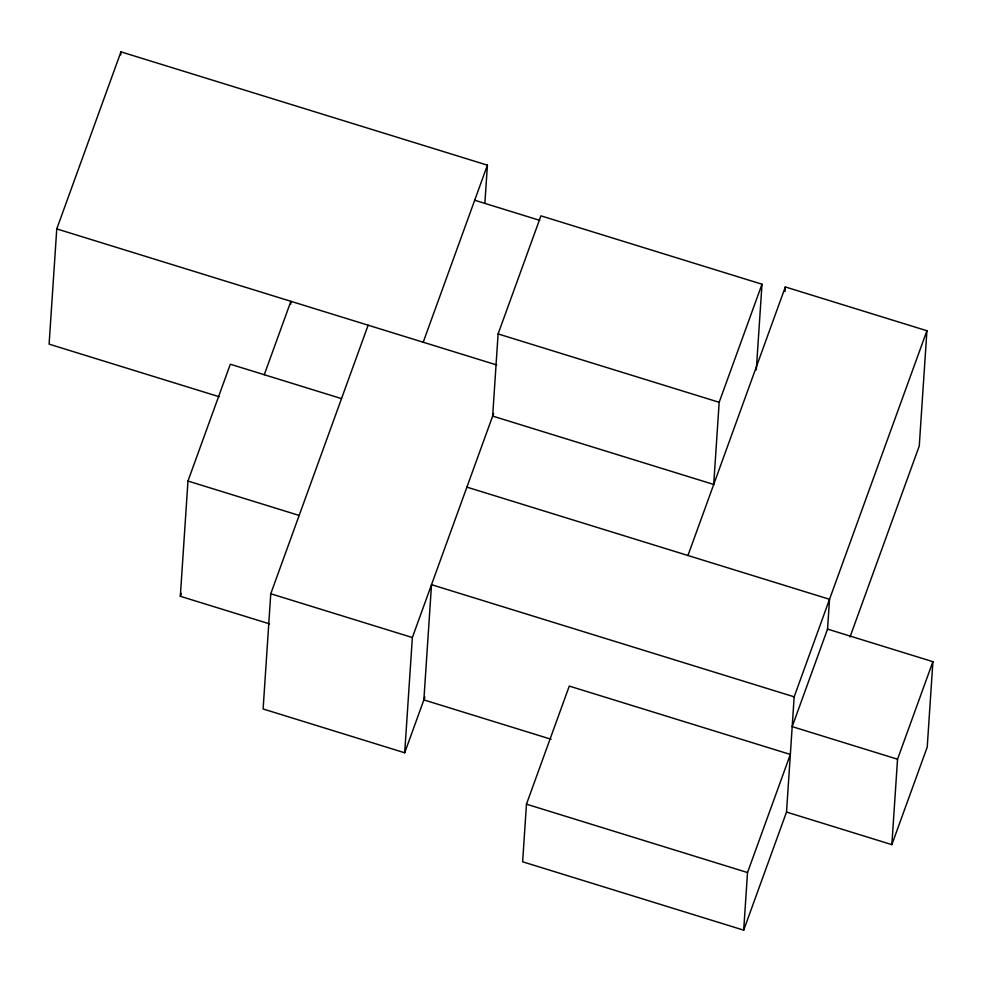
<?xml version="1.0" encoding="UTF-8"?>
<svg xmlns="http://www.w3.org/2000/svg" width="982" height="982" viewBox="0 0 982 982"><rect width="100%" height="100%" fill="white"/><g stroke="black" fill="none" stroke-linecap="round" stroke-linejoin="round"><path stroke-width="1.47" d="M484.887 203.078L487.416 165.172L120.958 51.85L56.76 228.904L49.1 344.142L219.133 396.728M120.761 54.882L120.958 51.85M269.559 623.877L180.32 596.283L187.967 481.045L230.328 364.224L341.527 398.618M368.14 325.202L270.762 593.754L263.115 708.979L404.694 752.777L424.911 697.036M290.684 304.346L290.893 301.314L264.268 374.719M404.694 752.777L412.354 637.539L493.59 413.508M492.62 416.564L498.107 333.929L540.935 215.844L761.995 284.215L756.3 369.895M743.693 930.15L747.523 872.544L790.338 754.446L569.278 686.087L526.462 804.172L522.633 861.791L743.693 930.15L786.521 812.065L794.168 696.827L926.922 330.75L785.33 286.953L687.952 555.505M713.681 484.924L719.168 402.301L761.995 284.215M785.035 291.507L785.33 286.953M827.519 629.622L829.532 599.29L466.892 487.133M786.521 812.065L891.852 844.643L897.536 759.209L932.9 661.672L827.556 629.094L792.192 726.631L897.536 759.209M926.922 330.75L919.262 445.975L850.007 636.974M932.9 661.672L927.229 747.106L891.852 844.643M180.32 596.283L181.363 593.398M423.205 342.239L487.416 165.172M474.699 200.242L539.584 220.312M498.107 333.929L719.168 402.301M56.76 228.904L496.745 364.973M492.657 416.086L713.718 484.457M187.967 481.045L299.166 515.44M794.168 696.827L431.515 584.671L423.868 699.908L551.086 739.25M270.762 593.754L412.354 637.539M526.462 804.172L747.523 872.544"/></g></svg>
